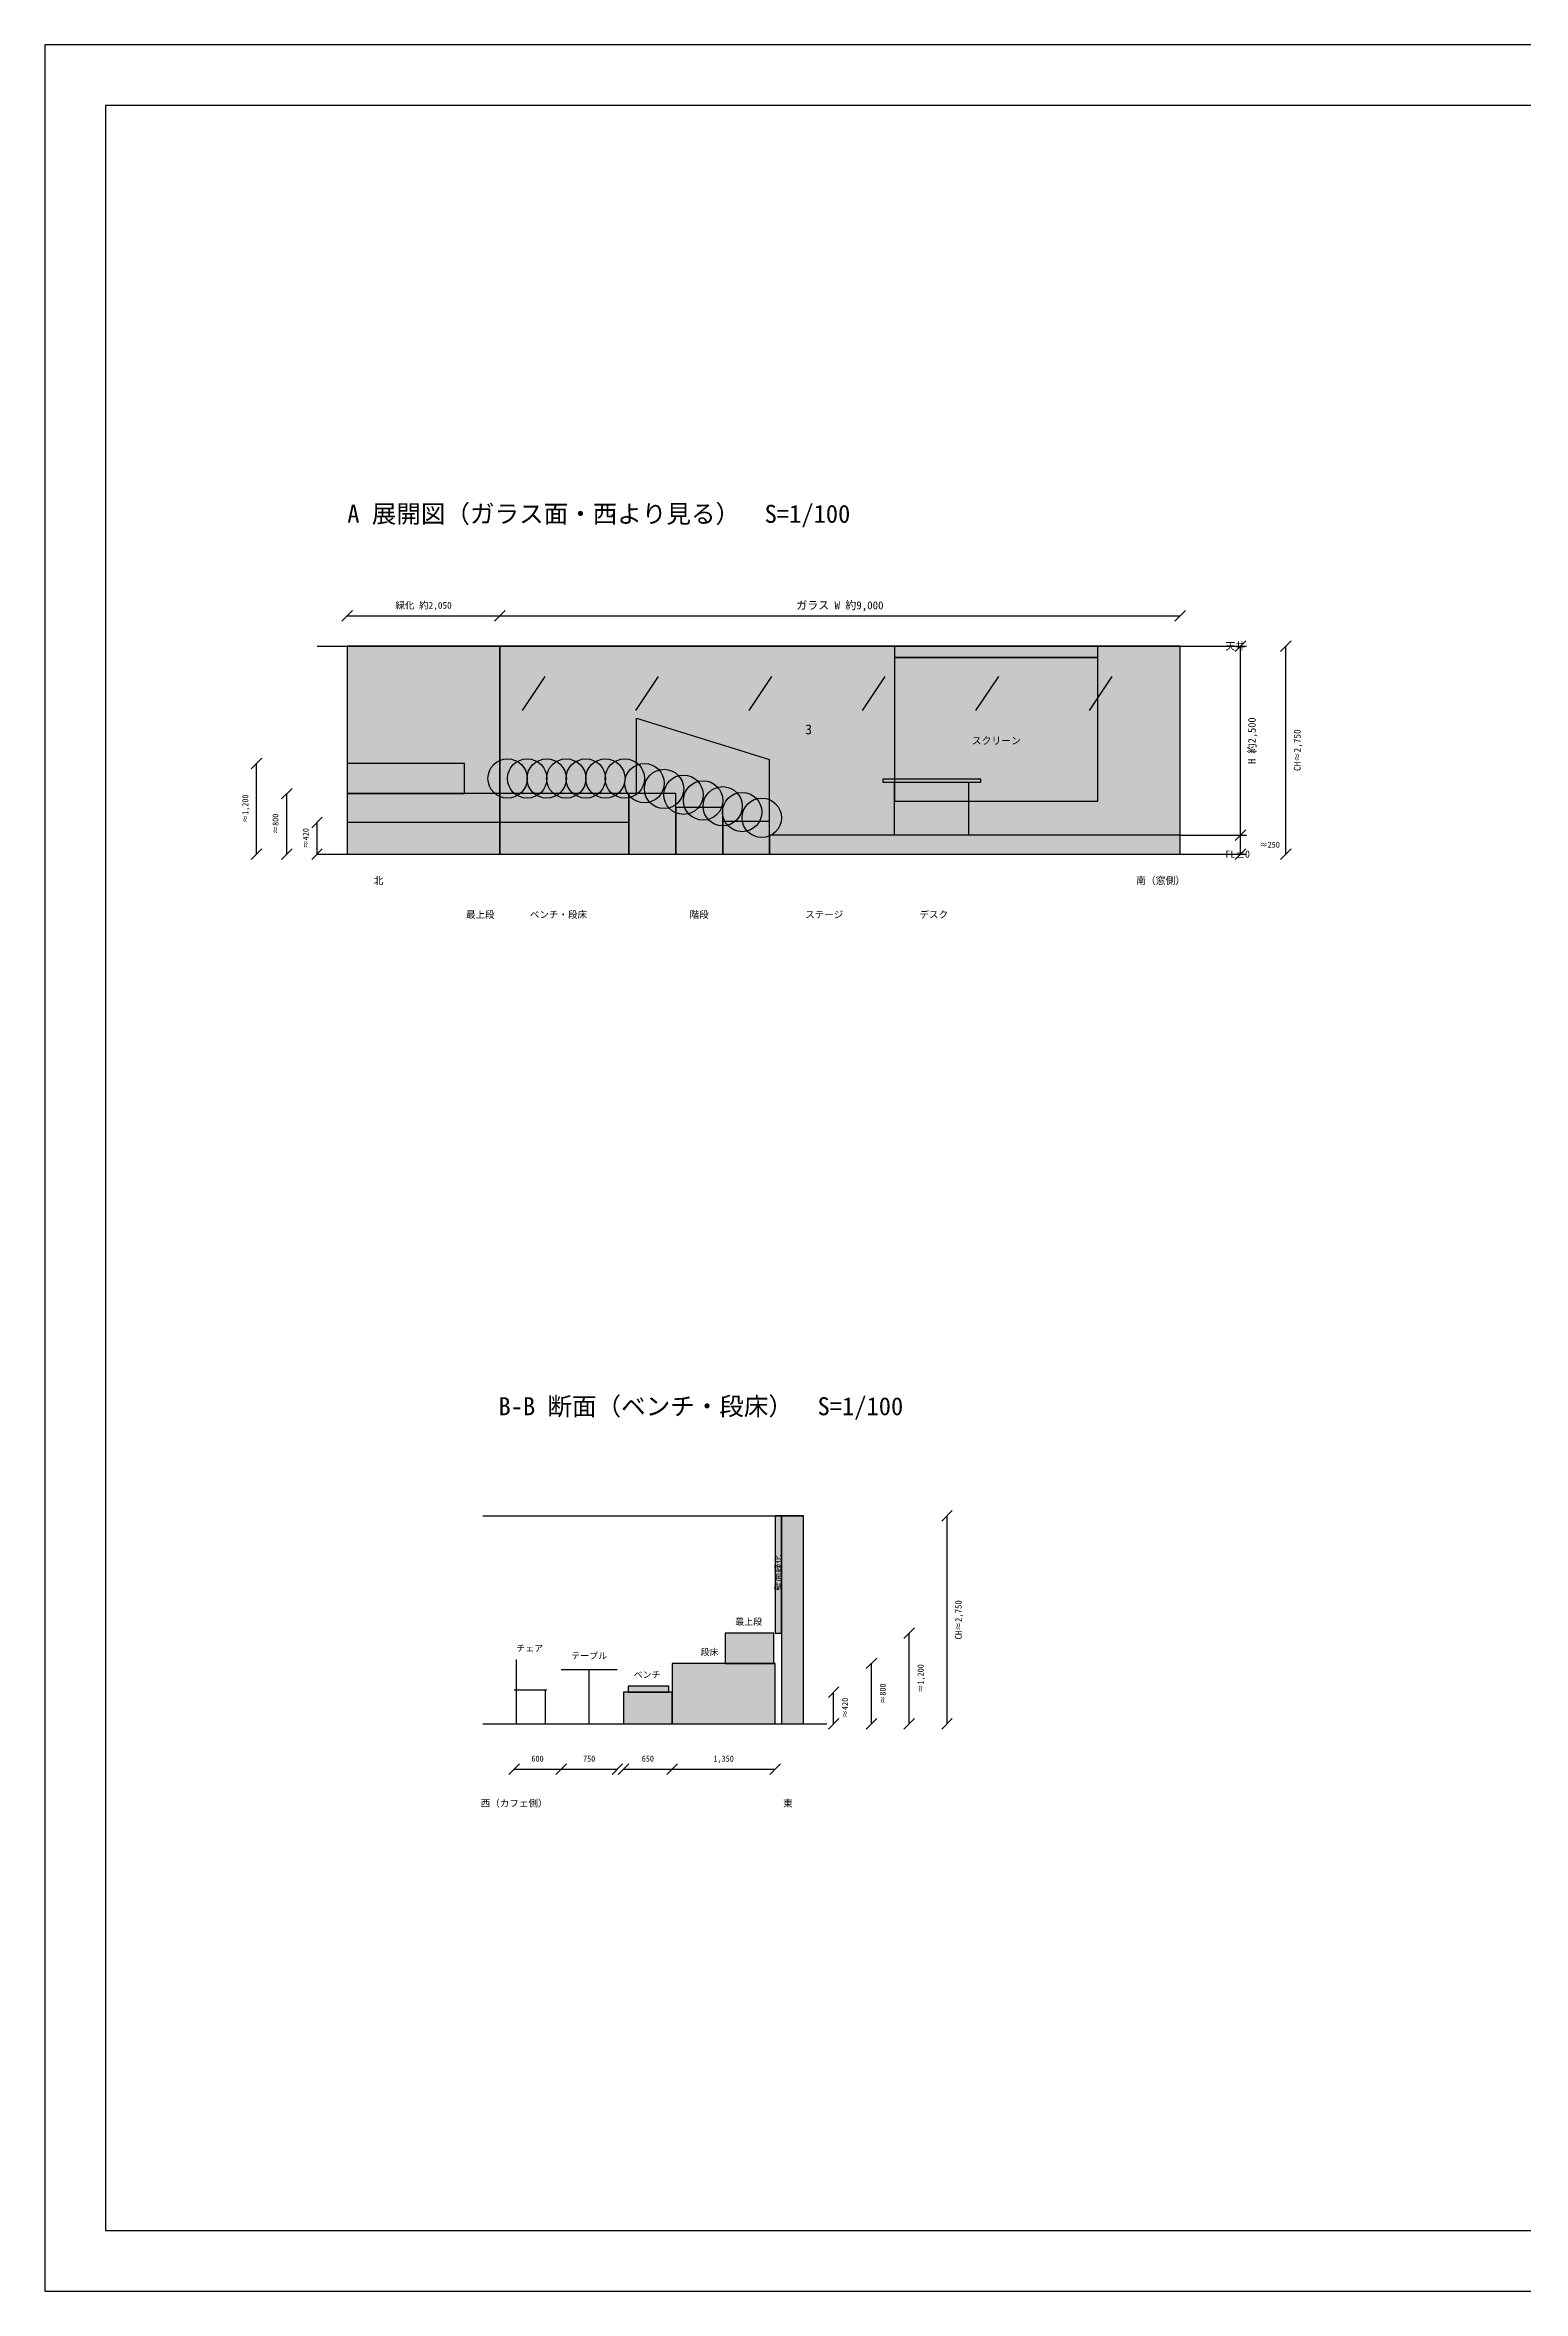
# Model space of a CAD drawing. Header units: millimetres. Extents: x 0 to 87000, y 0 to 29700.
# Drawn here: x 45000 to 64554, y 0 to 29700 of the extents above; entities that cross this region are included whole.
import ezdxf
from ezdxf.enums import TextEntityAlignment as Align

# ---------------------------------------------------------------- set-up
doc = ezdxf.new("R2010")
doc.units = ezdxf.units.MM
for name, color, linetype in [('A-CEIL', 9, 'Continuous'), ('A-DIMS', 2, 'Continuous'), ('A-FILL', 254, 'Continuous'), ('A-FURN', 4, 'Continuous'), ('A-PLANT', 3, 'Continuous'), ('A-TEXT', 7, 'Continuous'), ('A-WALL', 7, 'Continuous'), ('A-WOOD', 30, 'Continuous')]:
    doc.layers.add(name, color=color, linetype=linetype)
doc.styles.add('JP', font='msgothic.ttc')

msp = doc.modelspace()

# ---------------------------------------------------------------- hatches: boundary and pattern name
at = {"layer": 'A-FILL', "true_color": 0x93c47d}
h = msp.add_hatch(color=7, dxfattribs=at)
h.dxf.hatch_style = 1
h.paths.add_polyline_path([(49000, 19000), (51017, 19000), (51017, 21750), (49000, 21750), (49000, 19000)])
at = {"layer": 'A-FILL', "true_color": 0xd6ecff}
h = msp.add_hatch(color=7, dxfattribs=at)
h.dxf.hatch_style = 1
h.paths.add_polyline_path([(51017, 19000), (60017, 19000), (60017, 21750), (51017, 21750), (51017, 19000)])
at = {"layer": 'A-FILL', "true_color": 0x666666}
h = msp.add_hatch(color=7, dxfattribs=at)
h.dxf.hatch_style = 1
h.paths.add_polyline_path([(56241, 21600), (58931, 21600), (58931, 21750), (56241, 21750), (56241, 21600)])
at = {"layer": 'A-FILL', "true_color": 0xc9a774}
h = msp.add_hatch(color=7, dxfattribs=at)
h.dxf.hatch_style = 1
h.paths.add_polyline_path([(49000, 19800), (50552, 19800), (50552, 20200), (49000, 20200), (49000, 19800)])
at = {"layer": 'A-FILL', "true_color": 0xdcc095}
h = msp.add_hatch(color=7, dxfattribs=at)
h.dxf.hatch_style = 1
h.paths.add_polyline_path([(49000, 19000), (52724, 19000), (52724, 19800), (49000, 19800), (49000, 19000)])
h = msp.add_hatch(color=7, dxfattribs=at)
h.dxf.hatch_style = 1
h.paths.add_polyline_path([(52724, 19000), (53345, 19000), (53345, 19800), (52724, 19800), (52724, 19000)])
h = msp.add_hatch(color=7, dxfattribs=at)
h.dxf.hatch_style = 1
h.paths.add_polyline_path([(53345, 19000), (53966, 19000), (53966, 19617), (53345, 19617), (53345, 19000)])
at = {"layer": 'A-FILL', "true_color": 0xe9d3ae}
h = msp.add_hatch(color=7, dxfattribs=at)
h.dxf.hatch_style = 1
h.paths.add_polyline_path([(49000, 19000), (52724, 19000), (52724, 19420), (49000, 19420), (49000, 19000)])
at = {"layer": 'A-FILL', "true_color": 0xdcc095}
h = msp.add_hatch(color=7, dxfattribs=at)
h.dxf.hatch_style = 1
h.paths.add_polyline_path([(53966, 19000), (54586, 19000), (54586, 19433), (53966, 19433), (53966, 19000)])
at = {"layer": 'A-FILL', "true_color": 0xf1dfbd}
h = msp.add_hatch(color=7, dxfattribs=at)
h.dxf.hatch_style = 1
h.paths.add_polyline_path([(54586, 19000), (60017, 19000), (60017, 19250), (54586, 19250), (54586, 19000)])
at = {"layer": 'A-FILL', "true_color": 0x93c47d}
h = msp.add_hatch(color=7, dxfattribs=at)
h.dxf.hatch_style = 1
h.paths.add_polyline_path([(54662, 8700), (54745, 8700), (54745, 10250), (54662, 10250), (54662, 8700)])
at = {"layer": 'A-FILL', "true_color": 0x9e9e9e}
h = msp.add_hatch(color=7, dxfattribs=at)
h.dxf.hatch_style = 1
h.paths.add_polyline_path([(54745, 7500), (55034, 7500), (55034, 10250), (54745, 10250), (54745, 7500)])
at = {"layer": 'A-FILL', "true_color": 0xc9a774}
h = msp.add_hatch(color=7, dxfattribs=at)
h.dxf.hatch_style = 1
h.paths.add_polyline_path([(54000, 8300), (54641, 8300), (54641, 8700), (54000, 8700), (54000, 8300)])
at = {"layer": 'A-FILL', "true_color": 0xdcc095}
h = msp.add_hatch(color=7, dxfattribs=at)
h.dxf.hatch_style = 1
h.paths.add_polyline_path([(53297, 7500), (54662, 7500), (54662, 8300), (53297, 8300), (53297, 7500)])
at = {"layer": 'A-FILL', "true_color": 0xe9d3ae}
h = msp.add_hatch(color=7, dxfattribs=at)
h.dxf.hatch_style = 1
h.paths.add_polyline_path([(52655, 7500), (53297, 7500), (53297, 7920), (52655, 7920), (52655, 7500)])
at = {"layer": 'A-FILL', "true_color": 0xc0687a}
h = msp.add_hatch(color=7, dxfattribs=at)
h.dxf.hatch_style = 1
h.paths.add_polyline_path([(52717, 7920), (53255, 7920), (53255, 8000), (52717, 8000), (52717, 7920)])

# ---------------------------------------------------------------- linework, layer by layer
at = {"layer": 'A-CEIL'}
msp.add_lwpolyline([(56241, 21600), (58931, 21600), (58931, 21750), (56241, 21750), (56241, 21600)], close=True, dxfattribs=at)
at = {"layer": 'A-DIMS'}
for points in [[(48930, 22080), (49070, 22220)], [(49000, 22150), (51017, 22150)], [(50947, 22080), (51087, 22220)], [(50947, 22080), (51087, 22220)], [(51017, 22150), (60017, 22150)], [(59947, 22080), (60087, 22220)], [(60017, 21750), (60897, 21750)], [(60747, 21680), (60887, 21820)], [(60817, 19250), (60817, 21750)], [(61347, 21680), (61487, 21820)], [(61417, 19000), (61417, 21750)], [(47730, 20130), (47870, 20270)], [(47800, 19000), (47800, 20200)], [(48130, 19730), (48270, 19870)], [(48200, 19000), (48200, 19800)], [(48530, 19350), (48670, 19490)], [(48600, 19000), (48600, 19420)], [(60747, 19180), (60887, 19320)], [(60747, 19180), (60887, 19320)], [(47730, 18930), (47870, 19070)], [(48130, 18930), (48270, 19070)], [(48530, 18930), (48670, 19070)], [(60017, 19250), (60897, 19250)], [(60017, 19250), (60897, 19250)], [(60747, 18930), (60887, 19070)], [(60817, 19000), (60817, 19250)], [(61347, 18930), (61487, 19070)], [(60017, 19000), (60897, 19000)], [(56864, 10180), (57004, 10320)], [(56934, 7500), (56934, 10250)], [(56364, 8630), (56504, 8770)], [(56434, 7500), (56434, 8700)], [(55864, 8230), (56004, 8370)], [(55934, 7500), (55934, 8300)], [(55364, 7850), (55504, 7990)], [(55434, 7500), (55434, 7920)], [(55364, 7430), (55504, 7570)], [(55864, 7430), (56004, 7570)], [(56364, 7430), (56504, 7570)], [(56864, 7430), (57004, 7570)], [(51137, 6830), (51277, 6970)], [(51207, 6900), (51828, 6900)], [(51758, 6830), (51898, 6970)], [(51758, 6830), (51898, 6970)], [(51828, 6900), (52572, 6900)], [(52502, 6830), (52642, 6970)], [(52585, 6830), (52725, 6970)], [(52655, 6900), (53297, 6900)], [(53227, 6830), (53367, 6970)], [(53227, 6830), (53367, 6970)], [(53297, 6900), (54662, 6900)], [(54592, 6830), (54732, 6970)]]:
    msp.add_lwpolyline(points, dxfattribs=at)
at = {"layer": 'A-FURN'}
for points in [[(45000, 0), (87000, 0), (87000, 29700), (45000, 29700), (45000, 0)], [(45800, 800), (86200, 800), (86200, 28900), (45800, 28900), (45800, 800)], [(51017, 19000), (60017, 19000), (60017, 21750), (51017, 21750), (51017, 19000)], [(56241, 19700), (58931, 19700), (58931, 21600), (56241, 21600), (56241, 19700)], [(56086, 19950), (57379, 19950), (57379, 19990), (56086, 19990), (56086, 19950)], [(52717, 7920), (53255, 7920), (53255, 8000), (52717, 8000), (52717, 7920)]]:
    msp.add_lwpolyline(points, close=True, dxfattribs=at)
for points in [[(48600, 21750), (60417, 21750)], [(51317, 20900), (51617, 21350)], [(52817, 20900), (53117, 21350)], [(54317, 20900), (54617, 21350)], [(55817, 20900), (56117, 21350)], [(57317, 20900), (57617, 21350)], [(58817, 20900), (59117, 21350)], [(52828, 20800), (54586, 20250)], [(52828, 19800), (52828, 20800)], [(54586, 19250), (54586, 20250)], [(56241, 19250), (56241, 19950)], [(57224, 19250), (57224, 19950)], [(48600, 19000), (60417, 19000)], [(50793, 10250), (55034, 10250)], [(51238, 7500), (51238, 8350)], [(52200, 7500), (52200, 8220)], [(51207, 7950), (51641, 7950)], [(51621, 7500), (51621, 7950)], [(50793, 7500), (55345, 7500)]]:
    msp.add_lwpolyline(points, dxfattribs=at)
at = {"layer": 'A-PLANT'}
for points in [[(49000, 19000), (51017, 19000), (51017, 21750), (49000, 21750), (49000, 19000)], [(54662, 8700), (54745, 8700), (54745, 10250), (54662, 10250), (54662, 8700)]]:
    msp.add_lwpolyline(points, close=True, dxfattribs=at)
for centre in [(51121, 20000), (51379, 20000), (51638, 20000), (51897, 20000), (52155, 20000), (52414, 20000), (52672, 20000), (52931, 19939), (53190, 19862), (53448, 19786), (53707, 19710), (53966, 19633), (54224, 19557), (54483, 19481)]:
    msp.add_circle(centre, 260, dxfattribs=at)
at = {"layer": 'A-WALL'}
msp.add_lwpolyline([(54745, 7500), (55034, 7500), (55034, 10250), (54745, 10250), (54745, 7500)], close=True, dxfattribs=at)
msp.add_lwpolyline([(51828, 8220), (52572, 8220)], dxfattribs=at)
at = {"layer": 'A-WOOD'}
for points in [[(49000, 19800), (50552, 19800), (50552, 20200), (49000, 20200), (49000, 19800)], [(49000, 19000), (52724, 19000), (52724, 19800), (49000, 19800), (49000, 19000)], [(52724, 19000), (53345, 19000), (53345, 19800), (52724, 19800), (52724, 19000)], [(53345, 19000), (53966, 19000), (53966, 19617), (53345, 19617), (53345, 19000)], [(49000, 19000), (52724, 19000), (52724, 19420), (49000, 19420), (49000, 19000)], [(53966, 19000), (54586, 19000), (54586, 19433), (53966, 19433), (53966, 19000)], [(54586, 19000), (60017, 19000), (60017, 19250), (54586, 19250), (54586, 19000)], [(54000, 8300), (54641, 8300), (54641, 8700), (54000, 8700), (54000, 8300)], [(53297, 7500), (54662, 7500), (54662, 8300), (53297, 8300), (53297, 7500)], [(52655, 7500), (53297, 7500), (53297, 7920), (52655, 7920), (52655, 7500)]]:
    msp.add_lwpolyline(points, close=True, dxfattribs=at)

# ---------------------------------------------------------------- texts
at = {"layer": 'A-TEXT', "style": 'JP'}
for s, height, p in [('A 展開図（ガラス面・西より見る）\u3000S=1/100', 238.12, (49000, 23500)), ('天井', 95.2, (60617, 21750)), ('FL±0', 95.2, (60617, 19000)), ('≈250', 79.4, (61067, 19125)), ('B-B 断面（ベンチ・段床）\u3000S=1/100', 238.12, (51000, 11700))]:
    msp.add_text(s, height=height, dxfattribs=at).set_placement(p, align=Align.MIDDLE_LEFT)
for s, height, p in [('緑化 約2,050', 90, (50009, 22290)), ('ガラス W 約9,000', 105.83, (55517, 22290)), ('3', 132, (55103, 20650)), ('スクリーン', 95.2, (57586, 20500)), ('南（窓側）', 95.2, (59759, 18650)), ('北', 95.2, (49414, 18650)), ('最上段', 90, (50759, 18200)), ('ベンチ・段床', 90, (51793, 18200)), ('階段', 90, (53655, 18200)), ('ステージ', 90, (55310, 18200)), ('デスク', 90, (56759, 18200)), ('最上段', 84.7, (54310, 8850)), ('チェア', 84.7, (51414, 8500)), ('テーブル', 84.7, (52200, 8400)), ('段床', 84.7, (53793, 8450)), ('ベンチ', 84.7, (52966, 8150)), ('600', 79.4, (51517, 7040)), ('750', 79.4, (52200, 7040)), ('650', 79.4, (52976, 7040)), ('1,350', 79.4, (53979, 7040)), ('西（カフェ側）', 90, (51207, 6450)), ('東', 90, (54828, 6450))]:
    msp.add_text(s, height=height, dxfattribs=at).set_placement(p, align=Align.MIDDLE_CENTER)
for s, height, p in [('H 約2,500', 100.5, (60967, 20500)), ('CH≈2,750', 90, (61567, 20375)), ('≈1,200', 79.4, (47650, 19600)), ('≈800', 79.4, (48050, 19400)), ('≈420', 79.4, (48450, 19210)), ('壁面緑化', 84.7, (54703, 9500)), ('CH≈2,750', 84.7, (57084, 8875)), ('≈800', 79.4, (56084, 7900)), ('≈1,200', 79.4, (56584, 8100)), ('≈420', 79.4, (55584, 7710))]:
    msp.add_text(s, height=height, rotation=90, dxfattribs=at).set_placement(p, align=Align.MIDDLE_CENTER)

doc.saveas('drawing.dxf')
